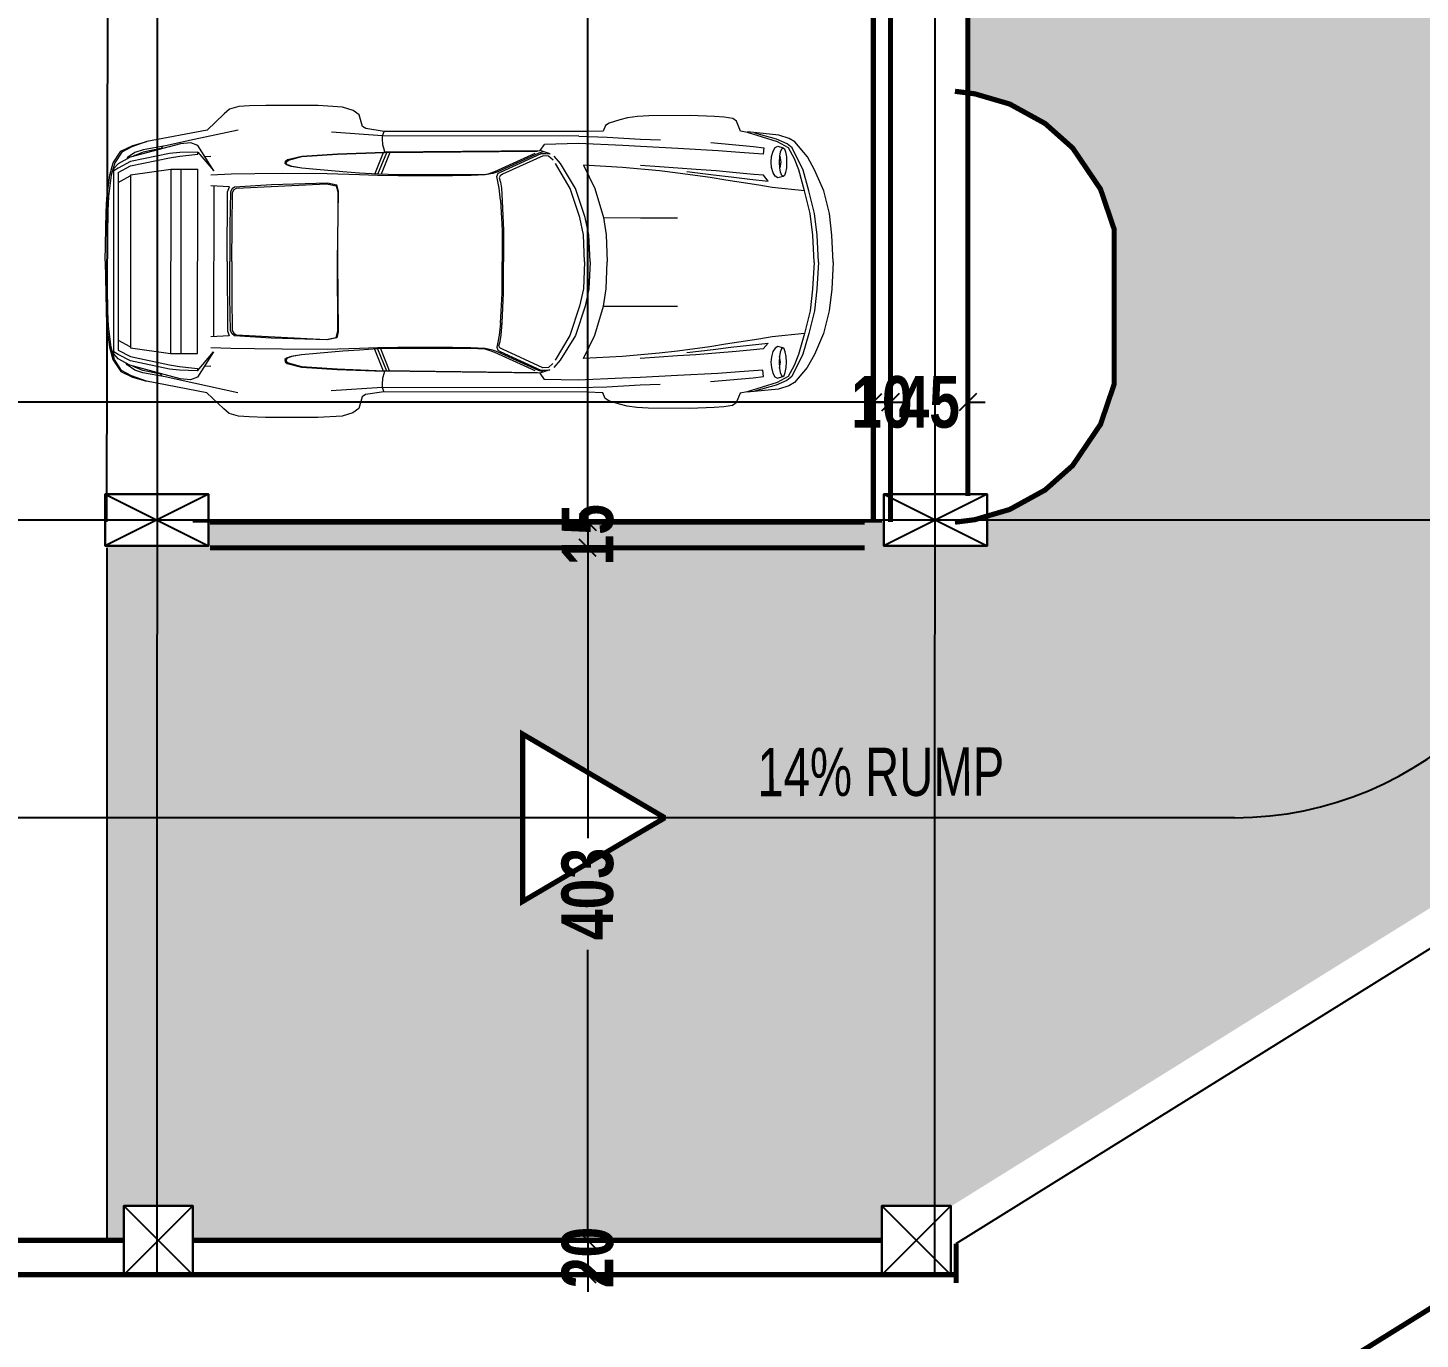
# Model space of a CAD drawing. Extents: x 285329 to 658348, y -83126 to -16980.
# Drawn here: x 332954 to 333763, y -42734 to -41972 of the extents above; entities that cross this region are included whole.
import ezdxf

# ---------------------------------------------------------------- set-up
doc = ezdxf.new("R2010")
doc.units = 0
doc.layers.get('0').update_dxf_attribs({"linetype": 'CONTINUOUS'})
doc.layers.get('DEFPOINTS').update_dxf_attribs({"color": 9, "linetype": 'CONTINUOUS'})
for name, color, linetype, lineweight in [('A-text finishing', 6, 'CONTINUOUS', 13), ('FIGURES', 153, 'CONTINUOUS', 0), ('VIS', 8, 'CONTINUOUS', 18)]:
    doc.layers.add(name, color=color, linetype=linetype, lineweight=lineweight)
for name, color, linetype in [('AXIS', 1, 'CONTINUOUS'), ('COLUMN', 5, 'CONTINUOUS'), ('FURNITURE', 4, 'CONTINUOUS'), ('TEXT', 3, 'CONTINUOUS'), ('WALL', 7, 'CONTINUOUS')]:
    doc.layers.add(name, color=color, linetype=linetype)
doc.styles.add('CITYBLUEPRINT', font='cityb___.ttf', dxfattribs={"width": 0.8})
doc.styles.get("Standard").update_dxf_attribs({"font": 'sanss___.ttf', "height": 15})
doc.dimstyles.new('50', dxfattribs={"dimtxt": 30, "dimasz": 10, "dimexe": 5, "dimexo": 6, "dimgap": 5, "dimtad": 0, "dimdec": 0, "dimdsep": 46, "dimtxsty": 'CITYBLUEPRINT', "dimblk1": 'OBLIQUE', "dimblk2": 'OBLIQUE', "dimsah": 1, "dimcen": 0.05, "dimdle": 0.03, "dimclre": 22, "dimclrt": 7, "dimadec": 0, "dimazin": 0, "dimtfac": 1, "dimtdec": 0, "dimtix": 1, "dimtmove": 0, "dimatfit": 3, "dimldrblk": 'OBLIQUE', "dimfxl": 1, "dimtolj": 1, "dimtzin": 0, "dimarcsym": 0})
doc.dimstyles.new('STANDARD$0', dxfattribs={"dimscale": 0, "dimtxt": 50, "dimasz": 8, "dimexe": 15, "dimexo": 0.0625, "dimgap": 2, "dimtad": 1, "dimdec": 0, "dimzin": 0, "dimdsep": 46, "dimtxsty": 'Standard', "dimblk1": 'ARCHTICK', "dimblk2": 'ARCHTICK', "dimsah": 1, "dimcen": 0.09, "dimdle": 15, "dimclrd": 3, "dimclre": 3, "dimclrt": 3, "dimazin": 0, "dimtfac": 1, "dimtdec": 0, "dimtofl": 0, "dimtmove": 1, "dimatfit": 3, "dimldrblk": 'ARCHTICK', "dimfxl": 1.0455, "dimfxlon": 1, "dimtolj": 1, "dimtzin": 0, "dimarcsym": 0})

# ---------------------------------------------------------------- blocks, each defined once
blk = doc.blocks.new('XREF1$0$02PCAR09')
at = {"color": 0, "linetype": 'ByBlock'}
for p, q in [((-136.04, 35.43), (-138.14, 34.83)), ((-133.57, 35.58), (-136.04, 35.43)), ((-129.86, 35.7), (-133.57, 35.58)), ((-117.88, 35.7), (-129.86, 35.7)), ((-112.33, 35.34), (-117.88, 35.7)), ((-109.85, 34.59), (-112.33, 35.34)), ((-139.39, 33.77), (-143.26, 30.05)), ((-138.14, 34.83), (-139.39, 33.77)), ((-108.47, 33.6), (-109.85, 34.59)), ((-107.73, 30.95), (-108.47, 33.6)), ((-48.85, 32.53), (-51.29, 31.76)), ((-47.09, 33.02), (-48.85, 32.53)), ((-44.85, 33.29), (-47.09, 33.02)), ((-42.26, 33.45), (-44.85, 33.29)), ((-32.75, 33.53), (-42.26, 33.45)), ((-27.18, 33.31), (-32.75, 33.53)), ((-24.96, 33.14), (-27.18, 33.31)), ((-22.98, 32.83), (-24.96, 33.14)), ((-22.13, 32.24), (-22.98, 32.83)), ((-21.22, 30), (-22.13, 32.24)), ((-143.26, 30.05), (-157.04, 27.42)), ((-136.16, 30.07), (-146.25, 27.9)), ((-103.18, 28.82), (-114.79, 29.59)), ((-107, 30.43), (-107.73, 30.95)), ((-102.8, 29.76), (-107, 30.43)), ((-103.18, 28.82), (-102.8, 29.76)), ((-58.2, 28.79), (-103.18, 28.82)), ((-103.18, 28.09), (-103.18, 28.82)), ((-56.22, 29.83), (-102.8, 29.76)), ((-58.2, 28.77), (-51.78, 28.55)), ((-52.64, 29.95), (-56.22, 29.83)), ((-52.16, 31.23), (-52.64, 29.95)), ((-51.29, 31.76), (-52.16, 31.23)), ((-19.65, 29.66), (-21.22, 30)), ((-12.48, 29.04), (-19.65, 29.78)), ((-12.79, 27.56), (-19.65, 29.66)), ((-13.04, 28.18), (-17.96, 29.55)), ((-10.14, 28.29), (-12.48, 29.04)), ((-162.98, 25.22), (-160.29, 26.5)), ((-160.49, 26.23), (-162.81, 24.98)), ((-149.39, 26.87), (-160.88, 23.8)), ((-157.04, 27.42), (-160.49, 26.23)), ((-160.29, 26.5), (-157.04, 27.42)), ((-157.91, 25.53), (-159.78, 24.91)), ((-152.81, 26.43), (-157.91, 25.53)), ((-153.83, 25.85), (-157.91, 25.01)), ((-153.47, 26.28), (-153.83, 25.85)), ((-146.25, 27.9), (-152.81, 26.43)), ((-147.04, 27.13), (-149.39, 26.87)), ((-145.43, 26.52), (-147.04, 27.13)), ((-141.73, 20.71), (-145.43, 26.52)), ((-103.06, 26.7), (-103.18, 28.09)), ((-102.68, 25.44), (-103.06, 26.7)), ((-67.1, 25.46), (-66.11, 26.89)), ((-67.1, 25.54), (-67.1, 25.54)), ((-58.32, 27.06), (-66.11, 26.89)), ((-48.2, 26.63), (-58.32, 27.06)), ((-51.78, 28.55), (-44.15, 28.14)), ((-44.15, 26.41), (-48.2, 26.63)), ((-44.15, 28.14), (-39.54, 27.93)), ((-35.6, 25.95), (-44.15, 26.41)), ((-26.33, 25.46), (-35.6, 25.95)), ((-28.03, 27.35), (-18.29, 26.45)), ((-18.29, 26.45), (-15.88, 26.19)), ((-15.88, 26.19), (-16.03, 24.72)), ((-13.76, 25.41), (-13.28, 26.26)), ((-13.28, 26.26), (-12.67, 26.55)), ((-10.59, 27.09), (-13.04, 28.18)), ((-10.26, 26.19), (-12.79, 27.56)), ((-12.67, 26.55), (-11.49, 26.19)), ((-12.07, 25.22), (-11.81, 25.93)), ((-11.81, 25.93), (-11.49, 26.19)), ((-11.49, 26.19), (-11.18, 25.93)), ((-11.18, 25.93), (-10.93, 25.22)), ((-9.43, 26.13), (-10.59, 27.09)), ((-8.9, 23.63), (-10.26, 26.19)), ((-8.78, 27.56), (-10.14, 28.29)), ((-6.9, 21.08), (-9.43, 26.13)), ((-5.94, 24.09), (-8.78, 27.56)), ((-165.56, 19.69), (-164.79, 22.49)), ((-164.42, 22.49), (-165.19, 19.69)), ((-164.79, 22.49), (-162.98, 25.22)), ((-163.6, 22.32), (-164.59, 21.21)), ((-162.81, 24.98), (-164.42, 22.49)), ((-160.88, 23.8), (-163.6, 22.32)), ((-160.77, 22.81), (-163.6, 21.32)), ((-161.5, 23.73), (-161.74, 23.33)), ((-159.78, 24.91), (-161.5, 23.73)), ((-151.85, 24.65), (-160.77, 22.81)), ((-160.77, 21.82), (-151.85, 23.66)), ((-159.78, 24.24), (-160.17, 23.99)), ((-157.91, 25.01), (-159.78, 24.24)), ((-149.51, 24.91), (-151.85, 24.65)), ((-151.85, 23.66), (-149.51, 24.04)), ((-145.43, 25.03), (-149.51, 24.91)), ((-149.51, 24.04), (-145.43, 24.53)), ((-145.43, 25.03), (-141.73, 20.73)), ((-145.43, 24.53), (-145.43, 25.03)), ((-142.39, 24.02), (-143.85, 23.95)), ((-125.42, 22.45), (-125.37, 22.96)), ((-125.08, 22.11), (-125.42, 22.45)), ((-125.37, 22.96), (-124.86, 23.34)), ((-125.15, 22.43), (-125.13, 22.84)), ((-124.89, 22.11), (-125.15, 22.43)), ((-125.13, 22.84), (-124.69, 23.22)), ((-124.86, 23.34), (-121.58, 24.14)), ((-124.69, 23.22), (-121.6, 24.01)), ((-121.6, 24.01), (-113.44, 24.57)), ((-121.58, 24.14), (-113.44, 24.69)), ((-113.44, 24.69), (-102.68, 25.08)), ((-113.44, 24.57), (-102.68, 24.96)), ((-104.9, 20.03), (-102.9, 24.96)), ((-104.22, 19.99), (-102.17, 24.96)), ((-101.45, 24.96), (-103.47, 19.98)), ((-67.1, 25.44), (-102.68, 25.06)), ((-102.68, 25.08), (-102.68, 25.44)), ((-102.68, 24.94), (-67.65, 25.32)), ((-102.68, 25.06), (-102.68, 24.94)), ((-77.45, 20.66), (-68.24, 24.88)), ((-67.39, 24.89), (-76.59, 20.66)), ((-76.17, 20.52), (-66.86, 24.77)), ((-66.4, 24.24), (-75.65, 20.03)), ((-66.42, 25.2), (-67.39, 24.89)), ((-64.81, 24.72), (-67.1, 25.46)), ((-66.86, 24.77), (-65.78, 24.81)), ((-65.14, 24.16), (-66.4, 24.24)), ((-65.78, 24.81), (-64.81, 24.72)), ((-64.13, 23.29), (-65.14, 24.16)), ((-62.4, 22.49), (-63.89, 24.21)), ((-60.22, 16.82), (-63.6, 22.49)), ((-58.97, 16.82), (-62.4, 22.49)), ((-21.41, 25.08), (-26.33, 25.46)), ((-16.03, 24.72), (-21.41, 25.08)), ((-14.22, 22.91), (-14.12, 24.14)), ((-14.12, 21.68), (-14.22, 22.91)), ((-14.12, 24.14), (-13.76, 25.41)), ((-12.31, 22.86), (-12.22, 24.26)), ((-12.24, 21.56), (-12.31, 22.86)), ((-12.04, 22.86), (-12.24, 21.56)), ((-12.22, 24.26), (-12.07, 25.22)), ((-12.22, 24.26), (-12.04, 22.86)), ((-10.93, 25.22), (-10.74, 24.13)), ((-10.74, 24.13), (-10.69, 22.86)), ((-10.69, 22.86), (-10.74, 21.58)), ((-7.91, 21.15), (-8.9, 23.63)), ((-4.27, 21.14), (-5.94, 24.09)), ((-166.21, 14.44), (-165.56, 19.69)), ((-165.19, 19.69), (-165.8, 14.82)), ((-163.6, 21.32), (-164.59, 20.71)), ((-164.59, -21.21), (-164.59, 21.21)), ((-163.6, 20.33), (-160.77, 21.82)), ((-163.6, 20.33), (-163.6, -20.33)), ((-163.6, 18.05), (-160.88, 19.53)), ((-160.77, 19.82), (-151.61, 21.07)), ((-160.77, 19.82), (-160.77, -19.82)), ((-151.61, 21.07), (-151.61, -21.07)), ((-151.61, 21.07), (-145.43, 21.07)), ((-149.26, 21.07), (-149.26, -21.19)), ((-145.43, -21.07), (-145.43, 21.07)), ((-137.77, 19.96), (-142.39, 19.75)), ((-132.34, 20.03), (-137.77, 19.96)), ((-126.04, 20.1), (-132.34, 20.03)), ((-115.78, 20.11), (-126.04, 20.1)), ((-124.01, 21.73), (-125.08, 22.11)), ((-123.84, 21.73), (-124.89, 22.11)), ((-121.62, 21.38), (-124.01, 21.73)), ((-121.62, 21.38), (-123.84, 21.73)), ((-118.22, 21.03), (-121.62, 21.38)), ((-112.19, 20.51), (-118.22, 21.03)), ((-108.37, 19.87), (-115.78, 20.11)), ((-108.37, 20.23), (-112.19, 20.51)), ((-104.22, 19.99), (-108.37, 20.23)), ((-104.27, 19.73), (-108.37, 19.87)), ((-99.56, 19.65), (-104.27, 19.73)), ((-99.52, 19.84), (-104.22, 19.99)), ((-87.11, 19.64), (-99.56, 19.65)), ((-87.11, 19.87), (-99.52, 19.84)), ((-82.86, 19.87), (-87.11, 19.87)), ((-82.86, 19.72), (-87.11, 19.64)), ((-79.67, 19.98), (-82.86, 19.87)), ((-79.63, 19.86), (-82.86, 19.72)), ((-79.67, 19.96), (-78.74, 20.2)), ((-77.89, 20.2), (-79.63, 19.86)), ((-78.74, 20.2), (-77.45, 20.66)), ((-77.21, 20.44), (-77.89, 20.2)), ((-76.59, 20.66), (-77.21, 20.44)), ((-76.95, 19.52), (-76.71, 20.25)), ((-76.73, 18.37), (-76.95, 19.52)), ((-76.71, 20.25), (-76.17, 20.52)), ((-76.22, 19.69), (-76.44, 19.24)), ((-76.44, 19.24), (-76.15, 18.22)), ((-75.65, 20.03), (-76.22, 19.69)), ((-57.13, 22.11), (-54.53, 16.8)), ((-48.2, 21.63), (-57.13, 22.11)), ((-39.78, 20.85), (-48.2, 21.63)), ((-39.78, 21.75), (-44.12, 22.11)), ((-35.6, 21.46), (-39.78, 21.75)), ((-35.6, 20.37), (-39.78, 20.85)), ((-31.38, 21.21), (-35.6, 21.46)), ((-28.21, 19.38), (-35.6, 20.37)), ((-33.48, 20.69), (-27.45, 19.99)), ((-26.79, 20.88), (-31.38, 21.21)), ((-24.62, 18.78), (-28.21, 19.38)), ((-27.45, 19.99), (-23.36, 19.5)), ((-22.2, 20.45), (-26.79, 20.88)), ((-23.36, 19.5), (-19.12, 18.97)), ((-18.2, 20.06), (-22.2, 20.45)), ((-16, 19.87), (-18.2, 20.06)), ((-14.89, 18.51), (-16, 19.87)), ((-13.76, 20.44), (-14.12, 21.68)), ((-13.28, 19.65), (-13.76, 20.44)), ((-12.67, 19.33), (-13.28, 19.65)), ((-11.49, 19.6), (-12.67, 19.33)), ((-12.07, 20.57), (-12.24, 21.58)), ((-11.81, 19.84), (-12.07, 20.57)), ((-11.49, 19.6), (-11.81, 19.84)), ((-11.18, 19.81), (-11.49, 19.6)), ((-10.93, 20.51), (-11.18, 19.81)), ((-10.74, 21.58), (-10.93, 20.51)), ((-6.56, 16.32), (-7.91, 21.15)), ((-5.57, 16.32), (-6.9, 21.08)), ((-2.17, 16.31), (-4.27, 21.14)), ((-138.14, 17.06), (-142.38, 17.26)), ((-141.73, 17.26), (-141.73, -17.16)), ((-138.57, 15.9), (-138.14, 17.06)), ((-137.51, 16.58), (-137.9, 15.9)), ((-136.98, 17.01), (-137.51, 16.58)), ((-137.48, 15.78), (-137.08, 16.44)), ((-137.08, 16.44), (-136.55, 16.78)), ((-128.55, 17.52), (-136.98, 17.01)), ((-136.55, 16.78), (-115.95, 17.82)), ((-115.76, 17.94), (-128.55, 17.52)), ((-115.95, 17.82), (-113.73, 17.36)), ((-113.56, 17.48), (-115.76, 17.94)), ((-113.73, 17.36), (-113.35, 15.95)), ((-113.2, 16.07), (-113.56, 17.48)), ((-113.4, -0.02), (-113.2, 16.07)), ((-113.35, 15.95), (-113.4, 0.02)), ((-76.42, 16.82), (-76.73, 18.37)), ((-76.1, 14.07), (-76.42, 16.82)), ((-76.15, 18.22), (-75.93, 16.82)), ((-75.93, 16.82), (-75.72, 13.98)), ((-60.22, 16.82), (-60.22, 16.82)), ((-58, 10.14), (-60.22, 16.82)), ((-56.75, 10.14), (-58.97, 16.82)), ((-54.53, 16.8), (-52.55, 10.14)), ((-17.01, 17.6), (-24.62, 18.78)), ((-19.12, 18.97), (-14.89, 18.51)), ((-13.95, 17.11), (-17.01, 17.6)), ((-6.56, 16.32), (-13.95, 17.11)), ((-5.26, 11.13), (-6.56, 16.32)), ((-4.27, 11.13), (-5.57, 16.32)), ((-0.87, 11.13), (-2.17, 16.31)), ((-166.35, 11.22), (-166.21, 14.44)), ((-165.8, 14.82), (-165.94, 11.59)), ((-138.66, 0), (-138.57, 15.9)), ((-137.9, 15.9), (-138.04, 8.28)), ((-137.56, 8.16), (-137.48, 15.78)), ((-76.1, 14.07), (-75.74, 7.15)), ((-75.72, 13.98), (-75.43, 7.15)), ((-166.57, 0.02), (-166.35, 11.22)), ((-165.94, 11.59), (-166.08, 0)), ((-57.13, 6.18), (-58, 10.14)), ((-55.9, 6.18), (-56.75, 10.14)), ((-52.55, 10.14), (-44.12, 10.09)), ((-52.55, 10.14), (-51.92, 6.18)), ((-44.12, 10.09), (-35.6, 10.09)), ((-4.7, 6.2), (-5.26, 11.13)), ((-3.7, 6.2), (-4.27, 11.13)), ((-0.31, 6.18), (-0.87, 11.13)), ((-138.04, 8.28), (-138.04, 0)), ((-137.56, 0), (-137.56, 8.16)), ((-75.74, 7.15), (-75.77, 0)), ((-75.43, 7.15), (-75.4, 0)), ((-56.89, 0), (-57.13, 6.18)), ((-55.64, 0), (-55.9, 6.18)), ((-51.92, 6.18), (-51.68, 0)), ((-4.39, 0), (-4.7, 6.2)), ((-3.4, 0), (-3.7, 6.2)), ((0, 0), (-0.31, 6.18)), ((-165.94, -11.59), (-166.08, 0)), ((-138.66, 0), (-138.57, -15.9)), ((-138.04, -8.28), (-138.04, 0)), ((-137.56, 0), (-137.56, -8.16)), ((-113.4, 0.02), (-113.2, -16.07)), ((-75.74, -7.15), (-75.77, 0)), ((-75.43, -7.15), (-75.4, 0)), ((-56.89, 0), (-57.13, -6.18)), ((-55.64, 0), (-55.9, -6.18)), ((-51.92, -6.18), (-51.68, 0)), ((-4.39, 0), (-4.7, -6.2)), ((-3.4, 0), (-3.7, -6.2)), ((0, 0), (-0.31, -6.18)), ((-166.57, -0.02), (-166.35, -11.22)), ((-113.35, -15.95), (-113.4, -0.02)), ((-57.13, -6.18), (-58, -10.14)), ((-55.9, -6.18), (-56.75, -10.14)), ((-52.55, -10.14), (-51.92, -6.18)), ((-4.7, -6.2), (-5.26, -11.13)), ((-3.7, -6.2), (-4.27, -11.13)), ((-0.31, -6.18), (-0.87, -11.13)), ((-137.9, -15.9), (-138.04, -8.28)), ((-137.56, -8.16), (-137.48, -15.78)), ((-76.1, -14.07), (-75.74, -7.15)), ((-75.72, -13.98), (-75.43, -7.15)), ((-166.35, -11.22), (-166.21, -14.44)), ((-165.8, -14.82), (-165.94, -11.59)), ((-58, -10.14), (-60.22, -16.82)), ((-56.75, -10.14), (-58.97, -16.82)), ((-54.53, -16.8), (-52.55, -10.14)), ((-52.55, -10.14), (-44.12, -10.09)), ((-44.12, -10.09), (-35.6, -10.09)), ((-5.26, -11.13), (-6.56, -16.32)), ((-4.27, -11.13), (-5.57, -16.32)), ((-0.87, -11.13), (-2.17, -16.31)), ((-166.21, -14.44), (-165.56, -19.69)), ((-165.19, -19.69), (-165.8, -14.82)), ((-138.57, -15.9), (-138.14, -17.06)), ((-137.51, -16.58), (-137.9, -15.9)), ((-137.48, -15.78), (-137.08, -16.44)), ((-76.1, -14.07), (-76.42, -16.82)), ((-75.93, -16.82), (-75.72, -13.98)), ((-163.6, -18.05), (-160.88, -19.53)), ((-138.14, -17.06), (-142.38, -17.26)), ((-136.98, -17.01), (-137.51, -16.58)), ((-137.08, -16.44), (-136.55, -16.78)), ((-128.55, -17.52), (-136.98, -17.01)), ((-136.55, -16.78), (-115.95, -17.82)), ((-115.76, -17.94), (-128.55, -17.52)), ((-115.95, -17.82), (-113.73, -17.36)), ((-113.56, -17.48), (-115.76, -17.94)), ((-113.73, -17.36), (-113.35, -15.95)), ((-113.2, -16.07), (-113.56, -17.48)), ((-76.73, -18.37), (-76.95, -19.52)), ((-76.42, -16.82), (-76.73, -18.37)), ((-76.44, -19.24), (-76.15, -18.22)), ((-76.15, -18.22), (-75.93, -16.82)), ((-60.22, -16.82), (-63.6, -22.49)), ((-58.97, -16.82), (-62.4, -22.49)), ((-60.22, -16.82), (-60.22, -16.82)), ((-57.13, -22.11), (-54.53, -16.8)), ((-24.62, -18.78), (-28.21, -19.38)), ((-17.01, -17.6), (-24.62, -18.78)), ((-23.36, -19.5), (-19.12, -18.97)), ((-19.12, -18.97), (-14.89, -18.51)), ((-13.95, -17.11), (-17.01, -17.6)), ((-14.89, -18.51), (-16, -19.87)), ((-6.56, -16.32), (-13.95, -17.11)), ((-6.56, -16.32), (-7.91, -21.15)), ((-5.57, -16.32), (-6.9, -21.08)), ((-2.17, -16.31), (-4.27, -21.14)), ((-165.56, -19.69), (-164.79, -22.49)), ((-164.42, -22.49), (-165.19, -19.69)), ((-163.6, -21.32), (-164.59, -20.71)), ((-163.6, -22.32), (-164.59, -21.21)), ((-163.6, -20.33), (-160.77, -21.82)), ((-160.77, -22.81), (-163.6, -21.32)), ((-160.77, -19.82), (-151.61, -21.07)), ((-160.77, -21.82), (-151.85, -23.66)), ((-151.61, -21.07), (-145.43, -21.07)), ((-141.73, -20.71), (-145.43, -26.52)), ((-145.43, -25.03), (-141.73, -20.73)), ((-137.77, -19.96), (-142.39, -19.75)), ((-132.34, -20.03), (-137.77, -19.96)), ((-126.04, -20.1), (-132.34, -20.03)), ((-115.78, -20.11), (-126.04, -20.1)), ((-125.08, -22.11), (-125.42, -22.45)), ((-124.89, -22.11), (-125.15, -22.43)), ((-124.01, -21.73), (-125.08, -22.11)), ((-123.84, -21.73), (-124.89, -22.11)), ((-121.62, -21.38), (-124.01, -21.73)), ((-121.62, -21.38), (-123.84, -21.73)), ((-118.22, -21.03), (-121.62, -21.38)), ((-112.19, -20.51), (-118.22, -21.03)), ((-108.37, -19.87), (-115.78, -20.11)), ((-108.37, -20.23), (-112.19, -20.51)), ((-104.27, -19.73), (-108.37, -19.87)), ((-104.22, -19.99), (-108.37, -20.23)), ((-104.9, -20.03), (-102.9, -24.96)), ((-99.56, -19.65), (-104.27, -19.73)), ((-99.52, -19.84), (-104.22, -19.99)), ((-104.22, -19.99), (-102.17, -24.96)), ((-101.45, -24.96), (-103.47, -19.98)), ((-87.11, -19.64), (-99.56, -19.65)), ((-87.11, -19.87), (-99.52, -19.84)), ((-82.86, -19.72), (-87.11, -19.64)), ((-82.86, -19.87), (-87.11, -19.87)), ((-79.63, -19.86), (-82.86, -19.72)), ((-79.67, -19.98), (-82.86, -19.87)), ((-79.67, -19.96), (-78.74, -20.2)), ((-77.89, -20.2), (-79.63, -19.86)), ((-78.74, -20.2), (-77.45, -20.66)), ((-77.21, -20.44), (-77.89, -20.2)), ((-77.45, -20.66), (-68.24, -24.88)), ((-76.59, -20.66), (-77.21, -20.44)), ((-76.95, -19.52), (-76.71, -20.25)), ((-76.71, -20.25), (-76.17, -20.52)), ((-67.39, -24.89), (-76.59, -20.66)), ((-76.22, -19.69), (-76.44, -19.24)), ((-75.65, -20.03), (-76.22, -19.69)), ((-76.17, -20.52), (-66.86, -24.77)), ((-66.4, -24.24), (-75.65, -20.03)), ((-48.2, -21.63), (-57.13, -22.11)), ((-39.78, -20.85), (-48.2, -21.63)), ((-39.78, -21.75), (-44.12, -22.11)), ((-35.6, -20.37), (-39.78, -20.85)), ((-35.6, -21.46), (-39.78, -21.75)), ((-28.21, -19.38), (-35.6, -20.37)), ((-31.38, -21.21), (-35.6, -21.46)), ((-33.48, -20.69), (-27.45, -19.99)), ((-26.79, -20.88), (-31.38, -21.21)), ((-27.45, -19.99), (-23.36, -19.5)), ((-22.2, -20.45), (-26.79, -20.88)), ((-18.2, -20.06), (-22.2, -20.45)), ((-16, -19.87), (-18.2, -20.06)), ((-14.12, -21.68), (-14.22, -22.91)), ((-13.76, -20.44), (-14.12, -21.68)), ((-13.28, -19.65), (-13.76, -20.44)), ((-12.67, -19.33), (-13.28, -19.65)), ((-11.49, -19.6), (-12.67, -19.33)), ((-12.24, -21.56), (-12.31, -22.86)), ((-12.07, -20.57), (-12.24, -21.58)), ((-12.04, -22.86), (-12.24, -21.56)), ((-11.81, -19.84), (-12.07, -20.57)), ((-11.49, -19.6), (-11.81, -19.84)), ((-11.18, -19.81), (-11.49, -19.6)), ((-10.93, -20.51), (-11.18, -19.81)), ((-10.74, -21.58), (-10.93, -20.51)), ((-10.69, -22.86), (-10.74, -21.58)), ((-6.9, -21.08), (-9.43, -26.13)), ((-7.91, -21.15), (-8.9, -23.63)), ((-4.27, -21.14), (-5.94, -24.09)), ((-164.79, -22.49), (-162.98, -25.22)), ((-162.81, -24.98), (-164.42, -22.49)), ((-160.88, -23.8), (-163.6, -22.32)), ((-162.98, -25.22), (-160.29, -26.5)), ((-160.49, -26.23), (-162.81, -24.98)), ((-161.5, -23.73), (-161.74, -23.33)), ((-159.78, -24.91), (-161.5, -23.73)), ((-149.39, -26.87), (-160.88, -23.8)), ((-151.85, -24.65), (-160.77, -22.81)), ((-159.78, -24.24), (-160.17, -23.99)), ((-157.91, -25.01), (-159.78, -24.24)), ((-157.91, -25.53), (-159.78, -24.91)), ((-153.83, -25.85), (-157.91, -25.01)), ((-151.85, -23.66), (-149.51, -24.04)), ((-149.51, -24.91), (-151.85, -24.65)), ((-149.51, -24.04), (-145.43, -24.53)), ((-145.43, -25.03), (-149.51, -24.91)), ((-145.43, -24.53), (-145.43, -25.03)), ((-142.39, -24.02), (-143.85, -23.95)), ((-125.42, -22.45), (-125.37, -22.96)), ((-125.37, -22.96), (-124.86, -23.34)), ((-125.15, -22.43), (-125.13, -22.84)), ((-125.13, -22.84), (-124.69, -23.22)), ((-124.86, -23.34), (-121.58, -24.14)), ((-124.69, -23.22), (-121.6, -24.01)), ((-121.6, -24.01), (-113.44, -24.57)), ((-121.58, -24.14), (-113.44, -24.69)), ((-113.44, -24.57), (-102.68, -24.96)), ((-113.44, -24.69), (-102.68, -25.08)), ((-102.68, -25.44), (-103.06, -26.7)), ((-102.68, -25.06), (-102.68, -24.94)), ((-102.68, -24.94), (-67.65, -25.32)), ((-67.1, -25.44), (-102.68, -25.06)), ((-102.68, -25.08), (-102.68, -25.44)), ((-66.42, -25.2), (-67.39, -24.89)), ((-64.81, -24.72), (-67.1, -25.46)), ((-67.1, -25.46), (-66.11, -26.89)), ((-66.86, -24.77), (-65.78, -24.81)), ((-65.14, -24.16), (-66.4, -24.24)), ((-65.78, -24.81), (-64.81, -24.72)), ((-64.13, -23.29), (-65.14, -24.16)), ((-62.4, -22.49), (-63.89, -24.21)), ((-26.33, -25.46), (-35.6, -25.95)), ((-21.41, -25.08), (-26.33, -25.46)), ((-16.03, -24.72), (-21.41, -25.08)), ((-15.88, -26.19), (-16.03, -24.72)), ((-14.22, -22.91), (-14.12, -24.14)), ((-14.12, -24.14), (-13.76, -25.41)), ((-13.76, -25.41), (-13.28, -26.26)), ((-12.31, -22.86), (-12.22, -24.26)), ((-12.22, -24.26), (-12.04, -22.86)), ((-12.22, -24.26), (-12.07, -25.22)), ((-12.07, -25.22), (-11.81, -25.93)), ((-11.18, -25.93), (-10.93, -25.22)), ((-10.93, -25.22), (-10.74, -24.13)), ((-10.74, -24.13), (-10.69, -22.86)), ((-8.9, -23.63), (-10.26, -26.19)), ((-5.94, -24.09), (-8.78, -27.56)), ((-157.04, -27.42), (-160.49, -26.23)), ((-160.29, -26.5), (-157.04, -27.42)), ((-152.81, -26.43), (-157.91, -25.53)), ((-143.26, -30.05), (-157.04, -27.42)), ((-153.47, -26.28), (-153.83, -25.85)), ((-146.25, -27.9), (-152.81, -26.43)), ((-147.04, -27.13), (-149.39, -26.87)), ((-145.43, -26.52), (-147.04, -27.13)), ((-136.16, -30.07), (-146.25, -27.9)), ((-103.06, -26.7), (-103.18, -28.09)), ((-103.18, -28.09), (-103.18, -28.82)), ((-67.1, -25.54), (-67.1, -25.54)), ((-58.32, -27.06), (-66.11, -26.89)), ((-48.2, -26.63), (-58.32, -27.06)), ((-58.2, -28.77), (-51.78, -28.55)), ((-51.78, -28.55), (-44.15, -28.14)), ((-44.15, -26.41), (-48.2, -26.63)), ((-35.6, -25.95), (-44.15, -26.41)), ((-44.15, -28.14), (-39.54, -27.93)), ((-28.03, -27.35), (-18.29, -26.45)), ((-12.79, -27.56), (-19.65, -29.66)), ((-18.29, -26.45), (-15.88, -26.19)), ((-13.04, -28.18), (-17.96, -29.55)), ((-13.28, -26.26), (-12.67, -26.55)), ((-10.59, -27.09), (-13.04, -28.18)), ((-10.26, -26.19), (-12.79, -27.56)), ((-12.67, -26.55), (-11.49, -26.19)), ((-10.14, -28.29), (-12.48, -29.04)), ((-11.81, -25.93), (-11.49, -26.19)), ((-11.49, -26.19), (-11.18, -25.93)), ((-9.43, -26.13), (-10.59, -27.09)), ((-8.78, -27.56), (-10.14, -28.29)), ((-139.39, -33.77), (-143.26, -30.05)), ((-103.18, -28.82), (-114.79, -29.59)), ((-107.73, -30.95), (-108.47, -33.6)), ((-107, -30.43), (-107.73, -30.95)), ((-102.8, -29.76), (-107, -30.43)), ((-58.2, -28.79), (-103.18, -28.82)), ((-103.18, -28.82), (-102.8, -29.76)), ((-56.22, -29.83), (-102.8, -29.76)), ((-52.64, -29.95), (-56.22, -29.83)), ((-52.16, -31.23), (-52.64, -29.95)), ((-51.29, -31.76), (-52.16, -31.23)), ((-48.85, -32.53), (-51.29, -31.76)), ((-21.22, -30), (-22.13, -32.24)), ((-19.65, -29.66), (-21.22, -30)), ((-12.48, -29.04), (-19.65, -29.78)), ((-138.14, -34.83), (-139.39, -33.77)), ((-136.04, -35.43), (-138.14, -34.83)), ((-109.85, -34.59), (-112.33, -35.34)), ((-108.47, -33.6), (-109.85, -34.59)), ((-47.09, -33.02), (-48.85, -32.53)), ((-44.85, -33.29), (-47.09, -33.02)), ((-42.26, -33.45), (-44.85, -33.29)), ((-32.75, -33.53), (-42.26, -33.45)), ((-27.18, -33.31), (-32.75, -33.53)), ((-24.96, -33.14), (-27.18, -33.31)), ((-22.98, -32.83), (-24.96, -33.14)), ((-22.13, -32.24), (-22.98, -32.83)), ((-133.57, -35.58), (-136.04, -35.43)), ((-129.86, -35.7), (-133.57, -35.58)), ((-117.88, -35.7), (-129.86, -35.7)), ((-112.33, -35.34), (-117.88, -35.7))]:
    blk.add_line(p, q, dxfattribs=at)
blk = doc.blocks.new('COLUMN')
at = {"layer": 'AXIS'}
for p, q in [((236924.7, -9644.26), (236984.7, -9674.26)), ((236984.7, -9644.26), (236924.7, -9674.26))]:
    blk.add_line(p, q, dxfattribs=at)
at = {"layer": 'COLUMN'}
blk.add_lwpolyline([(236924.7, -9644.26), (236984.7, -9644.26), (236984.7, -9674.26), (236924.7, -9674.26)], close=True, dxfattribs=at)
blk = doc.blocks.new('cbcb')
at = {"layer": 'AXIS'}
for p, q in [((328671.27, -10741.78), (328670.74, -14326.06)), ((329123.22, -10741.85), (329122.69, -14326.13)), ((327235.09, -13888.53), (329571.96, -13888.53))]:
    blk.add_line(p, q, dxfattribs=at)
at = {"layer": 'WALL', "linetype": 'Continuous'}
for p in [(91716.04, -4229.28), (92168.52, -4229.28)]:
    blk.add_blockref('COLUMN', p, dxfattribs=at)
at = {"layer": 'WALL', "linetype": 'Continuous', "xscale": -1}
for p in [(565625.44, -4229.28), (566077.92, -4229.28)]:
    blk.add_blockref('COLUMN', p, dxfattribs=at)
blk = doc.blocks.new('_Oblique')
at = {"color": 0, "lineweight": -2}
blk.add_line((-0.5, -0.5), (0.5, 0.5), dxfattribs=at)
blk = doc.blocks.new('*D2937')
at = {"layer": 'DEFPOINTS', "color": 0, "linetype": 'Continuous', "lineweight": 5, "transparency": 16777216}
for p in [(333287.07, -40603.04), (333279.52, -42258.74), (333287.07, -42258.74)]:
    blk.add_point(p, dxfattribs=at)
at = {"layer": 'VIS', "color": 22, "linetype": 'Continuous', "lineweight": -2, "transparency": 16777216}
for p, q in [((333281.07, -40603.04), (333274.52, -40603.04)), ((333281.07, -42258.74), (333274.52, -42258.74))]:
    blk.add_line(p, q, dxfattribs=at)
at = {"layer": 'VIS', "color": 0, "linetype": 'Continuous', "lineweight": -2, "transparency": 16777216}
for p, q in [((333279.52, -40603.01), (333279.52, -41396.6)), ((333279.52, -42258.77), (333279.52, -41465.18))]:
    blk.add_line(p, q, dxfattribs=at)
at = {"layer": 'VIS', "color": 0, "linetype": 'Continuous', "lineweight": -2, "transparency": 16777216, "xscale": 10, "yscale": 10, "zscale": 10}
for p, rotation in [((333279.52, -40603.04), 90), ((333279.52, -42258.74), 270)]:
    blk.add_blockref('_Oblique', p, dxfattribs=dict(at, rotation=rotation))
at = {"layer": 'VIS', "color": 7, "linetype": 'Continuous', "lineweight": 5, "transparency": 16777216, "insert": (333279.52, -41430.89), "char_height": 30, "attachment_point": 5, "rotation": 90, "style": 'CITYBLUEPRINT'}
blk.add_mtext('\\A1;1656', dxfattribs=at)
blk = doc.blocks.new('*D2938')
at = {"layer": 'DEFPOINTS', "color": 0, "linetype": 'Continuous', "lineweight": 5, "transparency": 16777216}
for p in [(333287.07, -42258.74), (333279.52, -42273.74), (333287.07, -42273.74)]:
    blk.add_point(p, dxfattribs=at)
at = {"layer": 'VIS', "color": 0, "linetype": 'Continuous', "lineweight": -2, "transparency": 16777216}
for p, q in [((333279.52, -42258.74), (333279.52, -42248.74)), ((333279.52, -42258.74), (333279.52, -42273.74)), ((333279.52, -42273.74), (333279.52, -42283.74))]:
    blk.add_line(p, q, dxfattribs=at)
at = {"layer": 'VIS', "color": 22, "linetype": 'Continuous', "lineweight": -2, "transparency": 16777216}
for p, q in [((333281.07, -42258.74), (333274.52, -42258.74)), ((333281.07, -42273.74), (333274.52, -42273.74))]:
    blk.add_line(p, q, dxfattribs=at)
at = {"layer": 'VIS', "color": 0, "linetype": 'Continuous', "lineweight": -2, "transparency": 16777216, "xscale": 10, "yscale": 10, "zscale": 10}
for p, rotation in [((333279.52, -42258.74), 270), ((333279.52, -42273.74), 90)]:
    blk.add_blockref('_Oblique', p, dxfattribs=dict(at, rotation=rotation))
at = {"layer": 'VIS', "color": 7, "linetype": 'Continuous', "lineweight": 5, "transparency": 16777216, "insert": (333279.52, -42266.24), "char_height": 30, "attachment_point": 5, "rotation": 90, "style": 'CITYBLUEPRINT'}
blk.add_mtext('\\A1;15', dxfattribs=at)
blk = doc.blocks.new('*D2939')
at = {"layer": 'DEFPOINTS', "color": 0, "linetype": 'Continuous', "lineweight": 5, "transparency": 16777216}
for p in [(333287.07, -42273.74), (333279.52, -42676.28), (333287.07, -42676.28)]:
    blk.add_point(p, dxfattribs=at)
at = {"layer": 'VIS', "color": 22, "linetype": 'Continuous', "lineweight": -2, "transparency": 16777216}
for p, q in [((333281.07, -42273.74), (333274.52, -42273.74)), ((333281.07, -42676.28), (333274.52, -42676.28))]:
    blk.add_line(p, q, dxfattribs=at)
at = {"layer": 'VIS', "color": 0, "linetype": 'Continuous', "lineweight": -2, "transparency": 16777216}
for p, q in [((333279.52, -42273.71), (333279.52, -42442.51)), ((333279.52, -42676.31), (333279.52, -42507.51))]:
    blk.add_line(p, q, dxfattribs=at)
at = {"layer": 'VIS', "color": 0, "linetype": 'Continuous', "lineweight": -2, "transparency": 16777216, "xscale": 10, "yscale": 10, "zscale": 10}
for p, rotation in [((333279.52, -42273.74), 90), ((333279.52, -42676.28), 270)]:
    blk.add_blockref('_Oblique', p, dxfattribs=dict(at, rotation=rotation))
at = {"layer": 'VIS', "color": 7, "linetype": 'Continuous', "lineweight": 5, "transparency": 16777216, "insert": (333279.52, -42475.01), "char_height": 30, "attachment_point": 5, "rotation": 90, "style": 'CITYBLUEPRINT'}
blk.add_mtext('\\A1;403', dxfattribs=at)
blk = doc.blocks.new('*D2940')
at = {"layer": 'DEFPOINTS', "color": 0, "linetype": 'Continuous', "lineweight": 5, "transparency": 16777216}
for p in [(333287.07, -42676.28), (333276.89, -42696.28), (333279.52, -42696.28)]:
    blk.add_point(p, dxfattribs=at)
at = {"layer": 'VIS', "color": 0, "linetype": 'Continuous', "lineweight": -2, "transparency": 16777216}
for p, q in [((333279.52, -42676.28), (333279.52, -42666.28)), ((333279.52, -42676.28), (333279.52, -42696.28)), ((333279.52, -42696.28), (333279.52, -42706.28))]:
    blk.add_line(p, q, dxfattribs=at)
at = {"layer": 'VIS', "color": 22, "linetype": 'Continuous', "lineweight": -2, "transparency": 16777216}
for p, q in [((333281.07, -42676.28), (333274.52, -42676.28)), ((333282.89, -42696.28), (333284.52, -42696.28))]:
    blk.add_line(p, q, dxfattribs=at)
at = {"layer": 'VIS', "color": 0, "linetype": 'Continuous', "lineweight": -2, "transparency": 16777216, "xscale": 10, "yscale": 10, "zscale": 10}
for p, rotation in [((333279.52, -42676.28), 270), ((333279.52, -42696.28), 90)]:
    blk.add_blockref('_Oblique', p, dxfattribs=dict(at, rotation=rotation))
at = {"layer": 'VIS', "color": 7, "linetype": 'Continuous', "lineweight": 5, "transparency": 16777216, "insert": (333279.52, -42686.28), "char_height": 30, "attachment_point": 5, "rotation": 90, "style": 'CITYBLUEPRINT'}
blk.add_mtext('\\A1;20', dxfattribs=at)
blk = doc.blocks.new('*D2982')
at = {"layer": 'DEFPOINTS', "color": 0, "linetype": 'Continuous', "lineweight": 5, "transparency": 16777216}
for p in [(333445.46, -42189.17), (333445.46, -42189.17), (331764.76, -42243.16)]:
    blk.add_point(p, dxfattribs=at)
at = {"layer": 'VIS', "color": 22, "linetype": 'Continuous', "lineweight": -2, "transparency": 16777216}
for p, q in [((331764.76, -42237.16), (331764.76, -42184.17)), ((333445.46, -42195.17), (333445.46, -42194.17))]:
    blk.add_line(p, q, dxfattribs=at)
at = {"layer": 'VIS', "color": 0, "linetype": 'Continuous', "lineweight": -2, "transparency": 16777216}
for p, q in [((331764.73, -42189.17), (332577.02, -42189.17)), ((333445.49, -42189.17), (332633.2, -42189.17))]:
    blk.add_line(p, q, dxfattribs=at)
at = {"layer": 'VIS', "color": 0, "linetype": 'Continuous', "lineweight": -2, "transparency": 16777216, "xscale": 10, "yscale": 10, "zscale": 10, "rotation": 180}
blk.add_blockref('_Oblique', (331764.76, -42189.17), dxfattribs=at)
at = {"layer": 'VIS', "color": 0, "linetype": 'Continuous', "lineweight": -2, "transparency": 16777216, "xscale": 10, "yscale": 10, "zscale": 10}
blk.add_blockref('_Oblique', (333445.46, -42189.17), dxfattribs=at)
at = {"layer": 'VIS', "color": 7, "linetype": 'Continuous', "lineweight": 5, "transparency": 16777216, "insert": (332605.11, -42189.17), "char_height": 30, "attachment_point": 5, "style": 'CITYBLUEPRINT'}
blk.add_mtext('\\A1;1681', dxfattribs=at)
blk = doc.blocks.new('*D2983')
at = {"layer": 'DEFPOINTS', "color": 0, "linetype": 'Continuous', "lineweight": 5, "transparency": 16777216}
for p in [(333445.46, -42189.17), (333455.46, -42189.17), (333455.46, -42189.17)]:
    blk.add_point(p, dxfattribs=at)
at = {"layer": 'VIS', "color": 0, "linetype": 'Continuous', "lineweight": -2, "transparency": 16777216}
for p, q in [((333445.46, -42189.17), (333435.46, -42189.17)), ((333445.46, -42189.17), (333455.46, -42189.17)), ((333455.46, -42189.17), (333465.46, -42189.17))]:
    blk.add_line(p, q, dxfattribs=at)
at = {"layer": 'VIS', "color": 22, "linetype": 'Continuous', "lineweight": -2, "transparency": 16777216}
for p, q in [((333445.46, -42195.17), (333445.46, -42194.17)), ((333455.46, -42195.17), (333455.46, -42194.17))]:
    blk.add_line(p, q, dxfattribs=at)
at = {"layer": 'VIS', "color": 0, "linetype": 'Continuous', "lineweight": -2, "transparency": 16777216, "xscale": 10, "yscale": 10, "zscale": 10}
blk.add_blockref('_Oblique', (333445.46, -42189.17), dxfattribs=at)
at = {"layer": 'VIS', "color": 0, "linetype": 'Continuous', "lineweight": -2, "transparency": 16777216, "xscale": 10, "yscale": 10, "zscale": 10, "rotation": 180}
blk.add_blockref('_Oblique', (333455.46, -42189.17), dxfattribs=at)
at = {"layer": 'VIS', "color": 7, "linetype": 'Continuous', "lineweight": 5, "transparency": 16777216, "insert": (333450.46, -42189.17), "char_height": 30, "attachment_point": 5, "style": 'CITYBLUEPRINT'}
blk.add_mtext('\\A1;10', dxfattribs=at)
blk = doc.blocks.new('*D2984')
at = {"layer": 'DEFPOINTS', "color": 0, "linetype": 'Continuous', "lineweight": 5, "transparency": 16777216}
for p in [(333455.46, -42189.17), (333500.46, -42189.17), (333500.46, -42189.17)]:
    blk.add_point(p, dxfattribs=at)
at = {"layer": 'VIS', "color": 0, "linetype": 'Continuous', "lineweight": -2, "transparency": 16777216}
for p, q in [((333455.46, -42189.17), (333445.46, -42189.17)), ((333455.46, -42189.17), (333456.49, -42189.17)), ((333500.46, -42189.17), (333499.43, -42189.17)), ((333500.46, -42189.17), (333510.46, -42189.17))]:
    blk.add_line(p, q, dxfattribs=at)
at = {"layer": 'VIS', "color": 22, "linetype": 'Continuous', "lineweight": -2, "transparency": 16777216}
for p, q in [((333455.46, -42195.17), (333455.46, -42194.17)), ((333500.46, -42195.17), (333500.46, -42194.17))]:
    blk.add_line(p, q, dxfattribs=at)
at = {"layer": 'VIS', "color": 0, "linetype": 'Continuous', "lineweight": -2, "transparency": 16777216, "xscale": 10, "yscale": 10, "zscale": 10}
blk.add_blockref('_Oblique', (333455.46, -42189.17), dxfattribs=at)
at = {"layer": 'VIS', "color": 0, "linetype": 'Continuous', "lineweight": -2, "transparency": 16777216, "xscale": 10, "yscale": 10, "zscale": 10, "rotation": 180}
blk.add_blockref('_Oblique', (333500.46, -42189.17), dxfattribs=at)
at = {"layer": 'VIS', "color": 7, "linetype": 'Continuous', "lineweight": 5, "transparency": 16777216, "insert": (333477.96, -42189.17), "char_height": 30, "attachment_point": 5, "style": 'CITYBLUEPRINT'}
blk.add_mtext('\\A1;45', dxfattribs=at)
blk = doc.blocks.new('_ARCHTICK')
at = {"color": 0, "linetype": 'ByBlock', "const_width": 0.15}
blk.add_lwpolyline([(-0.5, -0.5), (0.5, 0.5)], dxfattribs=at)
blk = doc.blocks.new('*D2998')
at = {"layer": 'DEFPOINTS', "color": 0, "linetype": 'Continuous', "lineweight": 5, "transparency": 16777216}
for p in [(334350.79, -42353.64), (334436.42, -42491.14), (333418.75, -42934.08)]:
    blk.add_point(p, dxfattribs=at)
at = {"layer": 'WALL', "color": 3, "linetype": 'Continuous', "lineweight": -2, "transparency": 16777216}
for p, q in [((333491.65, -43079.51), (334449.15, -42483.21)), ((334435.87, -42490.25), (334444.35, -42503.87)), ((333503.83, -43070.69), (333512.31, -43084.31))]:
    blk.add_line(p, q, dxfattribs=at)
at = {"layer": 'WALL', "color": 3, "linetype": 'Continuous', "lineweight": -2, "transparency": 16777216, "xscale": 8, "yscale": 8, "zscale": 8}
for p, rotation in [((334436.42, -42491.14), 31.9131143141178), ((333504.38, -43071.58), 211.9131143141177)]:
    blk.add_blockref('_ARCHTICK', p, dxfattribs=dict(at, rotation=rotation))
at = {"layer": 'WALL', "color": 3, "linetype": 'Continuous', "transparency": 16777216, "insert": (333965.26, -42773.1), "char_height": 15, "attachment_point": 5, "rotation": 31.91311}
blk.add_mtext('\\A1;1098', dxfattribs=at)

msp = doc.modelspace()

# ---------------------------------------------------------------- hatches: boundary and pattern name
at = {"layer": 'FURNITURE', "ltscale": 3}
h = msp.add_hatch(dxfattribs=at)
h.set_pattern_fill('DOTS', color=256, scale=10, angle=45, style=0)
h.paths.add_polyline_path([(333481.51, -40088.53), (333029.56, -40088.53), (333029.54, -40198.29), (333481.49, -40198.29)])
h.paths.add_polyline_path([(333029.56, -40088.53), (333004.8, -40088.53), (333004.55, -40198.29), (333029.54, -40198.29)])
h.paths.add_polyline_path([(333029.54, -40198.29), (333004.55, -40198.29), (333004.02, -40441.14), (333029.51, -40441.14)])
h.paths.add_polyline_path([(333481.49, -40198.29), (333029.54, -40198.29), (333029.51, -40441.14), (333206.83, -40441.14), (333289.48, -40392.51), (333289.48, -40441.14), (333481.46, -40441.14)])
h.paths.add_polyline_path([(333029.51, -40441.14), (333004.02, -40441.14), (333003.76, -40558.04), (333029.49, -40558.04)])
h.paths.add_polyline_path([(333481.46, -40441.14), (333289.48, -40441.14), (333289.48, -40489.78), (333206.83, -40441.14), (333029.51, -40441.14), (333029.49, -40558.04), (333059.18, -40558.04), (333059.18, -40573.04), (333451.97, -40573.04), (333451.97, -40558.04), (333481.44, -40558.04)])
h.paths.add_polyline_path([(333655.46, -40441.14), (333481.46, -40441.14), (333481.44, -40558.04), (333511.97, -40558.04), (333511.97, -40573.04), (333846.08, -40573.04, 0.337428)])
h.paths.add_polyline_path([(333975.78, -40247.49, -0.384018), (333930.4, -40198.29), (333481.49, -40198.29), (333481.46, -40441.14), (333655.46, -40441.14, -0.337428), (333846.08, -40573.04), (333929.36, -40573.04, -0.925154), (334028.75, -40580.78), (334034.13, -40580.78)])
h.paths.add_polyline_path([(333947.96, -40088.54), (333585.46, -40088.54), (333481.51, -40088.54), (333481.49, -40198.29), (333930.4, -40198.29, -0.293947), (333959.14, -40152.44)])
h.paths.add_polyline_path([(333855.46, -40740.93), (333806.82, -40740.93), (333855.46, -40658.28), (333855.46, -40630.67, 0.076754), (333846.08, -40573.04), (333511.97, -40573.04), (333511.97, -40590.69), (333528.25, -40595.46), (333548.81, -40606.77), (333564.83, -40621), (333581.04, -40644.94), (333588.96, -40668.29), (333588.96, -40713.29), (333588.96, -40758.29), (333581.04, -40781.64), (333564.83, -40805.58), (333548.81, -40819.81), (333528.25, -40831.12), (333507.99, -40837.05), (333500.46, -40838.01), (333500.46, -40972.71), (333855.46, -40972.71)])
h.paths.add_polyline_path([(333928.75, -40580.78, -0.038878), (333929.36, -40573.04), (333846.08, -40573.04, -0.076754), (333855.46, -40630.67), (333855.46, -40658.28), (333904.1, -40740.93), (333855.46, -40740.93), (333855.46, -40972.71), (333930.4, -40972.71, -0.991973), (334030.39, -40973.52, -1.008092), (333930.4, -40972.71), (333855.46, -40972.71), (333855.46, -41345.84), (334138.18, -41175.14), (334034.13, -40580.78), (334028.75, -40580.78, -1)])
h.paths.add_polyline_path([(333855.46, -40972.71), (333500.46, -40972.71), (333500.46, -41347.71), (333852.36, -41347.71), (333855.46, -41345.84)])
h.paths.add_polyline_path([(333814.73, -41370.19), (333852, -41347.71), (333500.46, -41347.71), (333500.46, -41560.17)])
edge = h.paths.add_edge_path()
edge.add_spline(control_points=[(333855.46, -41384.84), (333855.46, -41384.84), (333844.39, -41391.39), (333815.06, -41384.69), (333814.73, -41370.43)], knot_values=[105.264435, 105.264435, 105.264435, 105.264435, 105.264447, 148.311473, 148.311473, 148.311473, 148.311473], degree=3, periodic=0)
edge.add_line((333814.73, -41370.43), (333500.46, -41560.17))
edge.add_line((333500.46, -41560.17), (333500.46, -41722.7))
edge.add_line((333500.46, -41722.7), (333855.46, -41722.7))
edge.add_line((333855.46, -41722.7), (333855.46, -41384.84))
h.paths.add_polyline_path([(334138.18, -41175.14), (333980.38, -41270.41), (333980.38, -41296.49, -0.414214), (334030.38, -41346.49, -0.987876), (333930.4, -41347.71), (333855.46, -41347.71), (333855.46, -41722.7), (333915.73, -41722.7, -0.99943), (334015.73, -41722.76, -1.000571), (333915.73, -41722.7), (333855.46, -41722.7), (333855.46, -42064.24), (333904.1, -42146.89), (333855.46, -42146.89), (333855.46, -42230.69, -0.033719), (333853.64, -42257.58), (333930.4, -42257.58, -0.99943), (334030.4, -42257.63, -0.414214), (333980.4, -42307.63), (333980.4, -42351.54), (334308.36, -42147.29)])
h.paths.add_polyline_path([(333855.46, -41722.7), (333500.46, -41722.7), (333500.46, -41873.58), (333500.46, -42009.38), (333504.49, -42009.9), (333524.75, -42015.83), (333545.31, -42027.14), (333561.33, -42041.37), (333577.53, -42065.31), (333585.46, -42088.66), (333585.46, -42133.66), (333585.46, -42178.66), (333577.53, -42202), (333561.33, -42225.94), (333545.31, -42240.17), (333524.75, -42251.49), (333511.65, -42255.32), (333511.65, -42257.58), (333853.64, -42257.58, 0.033719), (333855.46, -42230.69), (333855.46, -42146.89), (333806.82, -42146.89), (333855.46, -42064.24)])
h.paths.add_polyline_path([(333853.64, -42257.58), (333511.65, -42257.58), (333511.65, -42272.58), (333481.19, -42272.58), (333481.16, -42430.69), (333655.46, -42430.69, 0.375254)], flags=17)
h.paths.add_polyline_path([(333481.19, -42272.58), (333451.65, -42272.58), (333451.65, -42258.74), (333059.18, -42258.74), (333059.18, -42272.58), (333029.24, -42272.58), (333029.22, -42430.69), (333241.72, -42430.69), (333241.72, -42382.06), (333324.37, -42430.69), (333481.16, -42430.69)])
h.paths.add_polyline_path([(333481.16, -42430.69), (333324.37, -42430.69), (333241.72, -42479.33), (333241.72, -42430.69), (333029.22, -42430.69), (333029.18, -42656.28), (333049.98, -42656.28), (333049.98, -42676.28), (333450.46, -42676.28), (333450.46, -42656.28), (333481.13, -42656.28)])
h.paths.add_polyline_path([(333980.4, -42351.54), (333980.4, -42307.63, -0.414548), (333930.4, -42257.58), (333853.64, -42257.58, -0.375254), (333655.46, -42430.69), (333481.16, -42430.69), (333481.13, -42656.28), (333491.05, -42656.28)])
h.paths.add_polyline_path([(333029.22, -42430.69), (332999.98, -42430.69), (332999.98, -42676.28), (333009.98, -42676.28), (333009.98, -42656.28), (333029.18, -42656.28)])
h.paths.add_polyline_path([(333029.24, -42272.58), (332999.98, -42272.58), (332999.98, -42430.69), (333029.22, -42430.69)])
h.paths.add_polyline_path([(333403.95, -40437.41), (333559.24, -40437.07), (333559.14, -40393.68), (333403.85, -40394.02)], flags=9)
h.paths.add_polyline_path([(333851.05, -41157.92), (333850.71, -41002.63), (333807.32, -41002.72), (333807.66, -41158.01)], flags=24)
h.paths.add_polyline_path([(333851.05, -41958.08), (333850.71, -41802.79), (333807.32, -41802.89), (333807.66, -41958.18)], flags=24)
h.paths.add_polyline_path([(333370.95, -42426.29), (333526.25, -42425.94), (333526.15, -42382.55), (333370.86, -42382.89)], flags=9)

# ---------------------------------------------------------------- linework, layer by layer
at = {"layer": 'A-text finishing', "const_width": 3}
for points in [[(333445.46, -40588.04), (333445.46, -42258.74)], [(333455.46, -40588.04), (333455.46, -42258.74)], [(333500.46, -42243.74), (333500.46, -41873.58)], [(333585.46, -42133.66), (333585.46, -42088.66), (333577.53, -42065.31), (333561.33, -42041.37), (333545.31, -42027.14), (333524.75, -42015.83), (333504.49, -42009.9), (333492.92, -42008.41)], [(333585.46, -42133.66), (333585.46, -42178.66), (333577.53, -42202), (333561.33, -42225.94), (333545.31, -42240.17), (333524.75, -42251.49), (333504.49, -42257.42), (333492.92, -42258.9)]]:
    msp.add_lwpolyline(points, dxfattribs=at)
at = {"layer": 'AXIS', "ltscale": 3}
for p, q in [((333049.98, -42696.28), (333009.98, -42656.28)), ((333009.98, -42696.28), (333049.98, -42656.28)), ((333490.46, -42696.28), (333450.46, -42656.28)), ((333450.46, -42696.28), (333490.46, -42656.28))]:
    msp.add_line(p, q, dxfattribs=at)
at = {"layer": 'COLUMN'}
for points in [[(333049.98, -42696.28), (333049.98, -42656.28), (333009.98, -42656.28), (333009.98, -42696.28), (333049.98, -42696.28)], [(333009.98, -42696.28), (333009.98, -42656.28), (333049.98, -42656.28), (333049.98, -42696.28), (333009.98, -42696.28)], [(333490.46, -42696.28), (333490.46, -42656.28), (333450.46, -42656.28), (333450.46, -42696.28), (333490.46, -42696.28)], [(333450.46, -42696.28), (333450.46, -42656.28), (333490.46, -42656.28), (333490.46, -42696.28), (333450.46, -42696.28)]]:
    msp.add_lwpolyline(points, dxfattribs=at)
at = {"layer": 'FURNITURE', "ltscale": 3}
for p, q in [((332999.98, -42258.74), (333004.8, -40088.53)), ((332999.98, -42273.74), (332999.98, -42676.28)), ((333655.46, -42430.69), (332909.82, -42430.69))]:
    msp.add_line(p, q, dxfattribs=at)
msp.add_lwpolyline([(333450.46, -42258.74), (333049.98, -42258.74)], dxfattribs=at)
msp.add_arc((333655.46, -42230.69), 200, 270, 0, dxfattribs=at)
at = {"layer": 'WALL', "linetype": 'Continuous'}
msp.add_line((333493.63, -42678.24), (334330.39, -42157.14), dxfattribs=at)
at = {"layer": 'WALL', "linetype": 'Continuous', "const_width": 3}
for points in [[(333418.75, -42934.08), (334363.41, -42345.78), (333816.75, -39223.08)], [(333440.46, -42258.74), (333059.98, -42258.74)], [(333440.46, -42273.74), (333059.98, -42273.74)], [(333324.37, -42430.69), (333241.72, -42382.06), (333241.72, -42430.69)], [(333324.37, -42430.69), (333241.72, -42479.33), (333241.72, -42430.69)], [(333493.63, -42696.28), (331744.76, -42696.28), (331744.76, -42643.53), (331764.76, -42643.53), (331764.76, -42676.28), (331929.19, -42676.28)], [(333493.63, -42678.24), (333493.63, -42701.04)]]:
    msp.add_lwpolyline(points, dxfattribs=at)
at = {"layer": 'WALL', "linetype": 'Continuous'}
msp.add_lwpolyline([(333797.05, -39226.53, 3, 3, 0), (334308.36, -42147.29, 0, 0, 0), (333483.06, -42661.26, 0, 0, 0)], format="xyseb", dxfattribs=at)
at = {"layer": 'WALL', "linetype": 'Continuous', "ltscale": 3, "const_width": 3}
for points in [[(332409.66, -42676.28), (333009.98, -42676.28)], [(333049.98, -42676.28), (333450.46, -42676.28)], [(333049.98, -42696.28), (333450.46, -42696.28)]]:
    msp.add_lwpolyline(points, dxfattribs=at)

# ---------------------------------------------------------------- block references
at = {"layer": 'FIGURES', "lineweight": 0, "xscale": 2.539999999841102, "yscale": 2.539999999841102, "zscale": 2.539999999841102, "rotation": 359.923157586217}
msp.add_blockref('XREF1$0$02PCAR09', (333422.17, -42107.78, -260.83), dxfattribs=at)
at = {"layer": 'VIS', "linetype": 'Continuous', "lineweight": 5}
msp.add_blockref('cbcb', (4358.43, -28369.04), dxfattribs=at)

# ---------------------------------------------------------------- texts
at = {"layer": 'TEXT', "width": 0.7}
msp.add_text('14%%% RUMP', height=28.08, rotation=0.12695, dxfattribs=at).set_placement((333378.17, -42418.19))

# ---------------------------------------------------------------- dimensions: what is measured, and where the dimension line sits
at = {"layer": 'VIS', "linetype": 'Continuous', "lineweight": 5}
for base, p1, p2, picture, middle in [((333279.52, -42258.74), (333287.07, -40603.04), (333287.07, -42258.74), '*D2937', (333279.52, -41430.89)), ((333279.52, -42273.74), (333287.07, -42258.74), (333287.07, -42273.74), '*D2938', (333279.52, -42266.24)), ((333279.52, -42676.28), (333287.07, -42273.74), (333287.07, -42676.28), '*D2939', (333279.52, -42475.01)), ((333279.52, -42696.28), (333287.07, -42676.28), (333276.89, -42696.28), '*D2940', (333279.52, -42686.28))]:
    dim = msp.add_linear_dim(base=base, p1=p1, p2=p2, angle=90, dimstyle='50', override={"dimtmove": 1}, dxfattribs=at)
    dim.commit()
    dim.dimension.update_dxf_attribs({"geometry": picture, "text_midpoint": middle})
for base, p1, p2, picture, middle in [((333445.46, -42189.17), (331764.76, -42243.16), (333445.46, -42189.17), '*D2982', (332605.11, -42189.17)), ((333455.46, -42189.17), (333445.46, -42189.17), (333455.46, -42189.17), '*D2983', (333450.46, -42189.17)), ((333500.46, -42189.17), (333455.46, -42189.17), (333500.46, -42189.17), '*D2984', (333477.96, -42189.17))]:
    dim = msp.add_linear_dim(base=base, p1=p1, p2=p2, dimstyle='50', override={"dimtmove": 1}, dxfattribs=at)
    dim.commit()
    dim.dimension.update_dxf_attribs({"geometry": picture, "text_midpoint": middle})
at = {"layer": 'WALL', "linetype": 'Continuous'}
dim = msp.add_aligned_dim(p1=(333418.75, -42934.08), p2=(334350.79, -42353.64), distance=-161.98, dimstyle='STANDARD$0', override={"dimscale": 1}, dxfattribs=at)
dim.commit()
dim.dimension.update_dxf_attribs({"geometry": '*D2998', "text_midpoint": (333965.26, -42773.1)})

doc.saveas('drawing.dxf')
